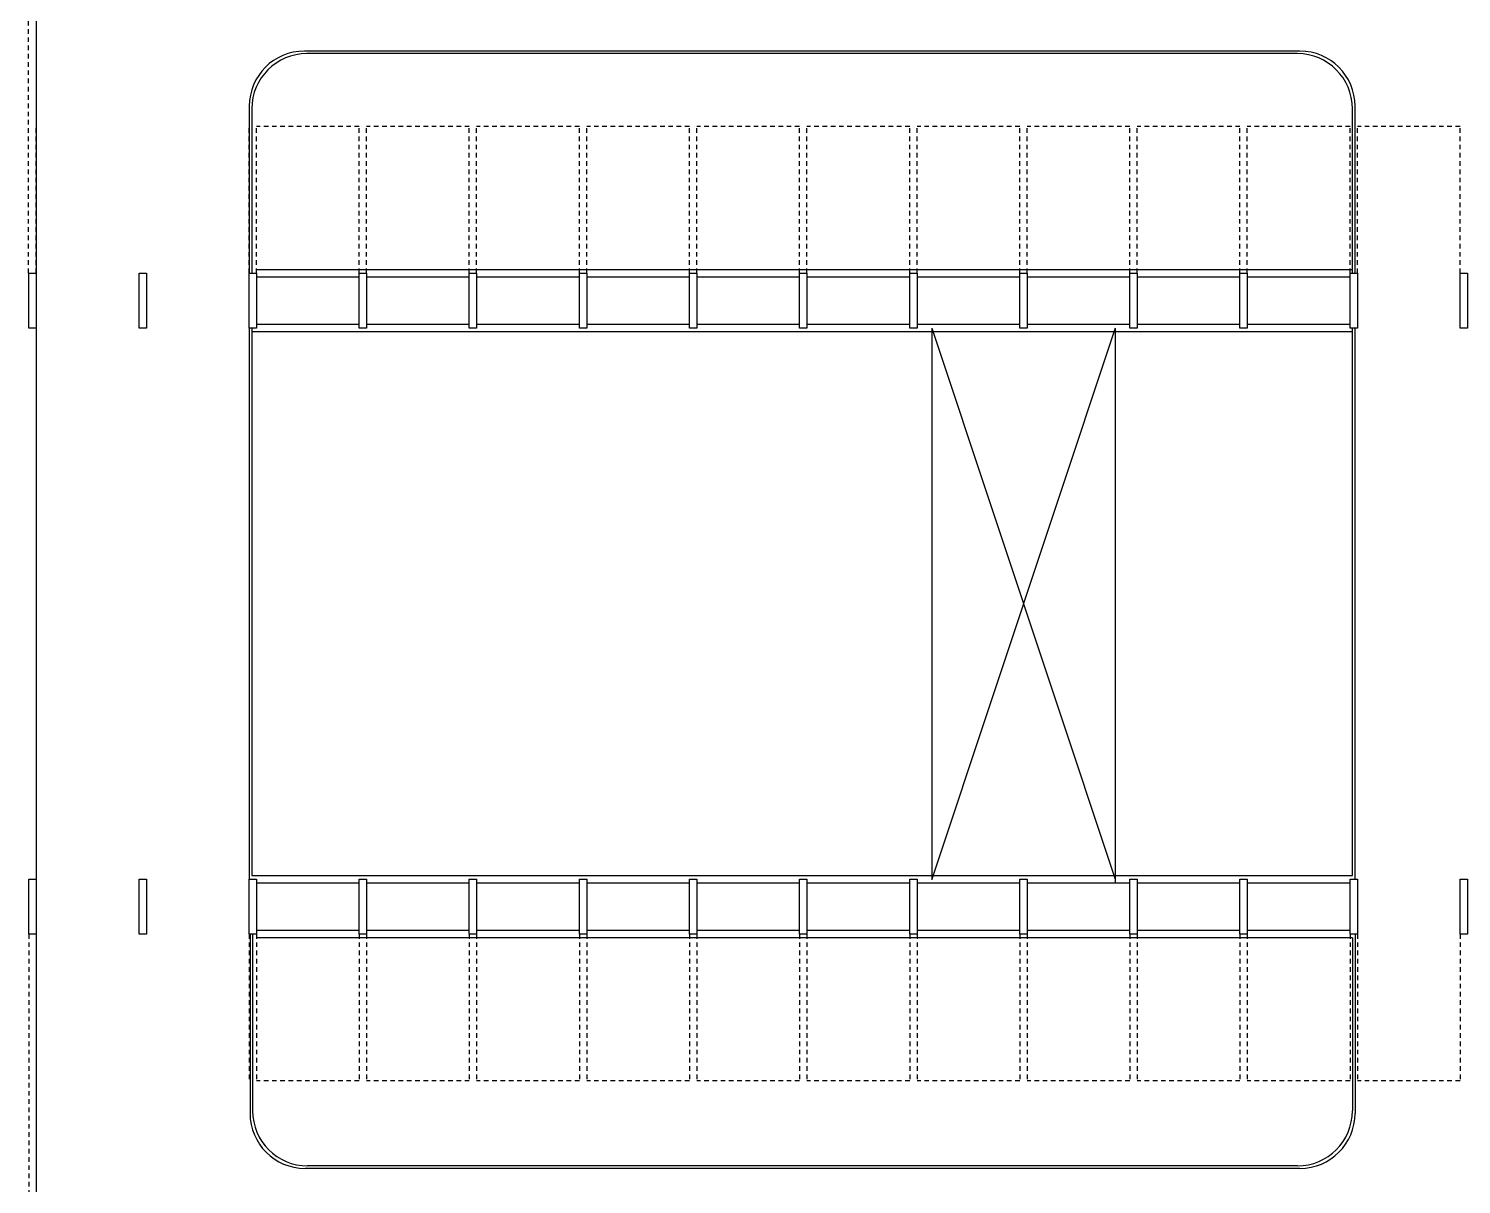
# Model space of a CAD drawing. Header units: millimetres. Extents: x 2860 to 3104, y 1039 to 1134.
# Drawn here: x 2867.1 to 2906.14, y 1073.36 to 1104.85 of the extents above; entities that cross this region are included whole.
import ezdxf

# ---------------------------------------------------------------- set-up
doc = ezdxf.new("R2010")
doc.units = ezdxf.units.MM
doc.linetypes.add('HIDDEN2', pattern=[0.1875, 0.125, -0.0625])
for name, color, linetype in [('ESTR', 3, 'Continuous'), ('PISO', 1, 'Continuous'), ('PROJ', 1, 'HIDDEN2')]:
    doc.layers.add(name, color=color, linetype=linetype)

msp = doc.modelspace()

# ---------------------------------------------------------------- linework, layer by layer
at = {"layer": 'ESTR'}
for points in [[(2867.308, 1098.188), (2867.308, 1096.688), (2867.108, 1096.688), (2867.108, 1098.188)], [(2870.308, 1098.188), (2870.308, 1096.688), (2870.108, 1096.688), (2870.108, 1098.188)], [(2873.308, 1098.188), (2873.308, 1096.688), (2873.108, 1096.688), (2873.108, 1098.188)], [(2876.308, 1098.188), (2876.308, 1096.688), (2876.108, 1096.688), (2876.108, 1098.188)], [(2879.308, 1098.188), (2879.308, 1096.688), (2879.108, 1096.688), (2879.108, 1098.188)], [(2882.308, 1098.188), (2882.308, 1096.688), (2882.108, 1096.688), (2882.108, 1098.188)], [(2885.308, 1098.188), (2885.308, 1096.688), (2885.108, 1096.688), (2885.108, 1098.188)], [(2888.308, 1098.188), (2888.308, 1096.688), (2888.108, 1096.688), (2888.108, 1098.188)], [(2891.308, 1098.188), (2891.308, 1096.688), (2891.108, 1096.688), (2891.108, 1098.188)], [(2894.308, 1098.188), (2894.308, 1096.688), (2894.108, 1096.688), (2894.108, 1098.188)], [(2897.308, 1098.188), (2897.308, 1096.688), (2897.108, 1096.688), (2897.108, 1098.188)], [(2900.308, 1098.188), (2900.308, 1096.688), (2900.108, 1096.688), (2900.108, 1098.188)], [(2903.308, 1098.188), (2903.308, 1096.688), (2903.108, 1096.688), (2903.108, 1098.188)], [(2906.308, 1098.188), (2906.308, 1096.688), (2906.108, 1096.688), (2906.108, 1098.188)], [(2867.308, 1081.678), (2867.308, 1080.178), (2867.108, 1080.178), (2867.108, 1081.678)], [(2870.308, 1081.678), (2870.308, 1080.178), (2870.108, 1080.178), (2870.108, 1081.678)], [(2873.308, 1081.678), (2873.308, 1080.178), (2873.108, 1080.178), (2873.108, 1081.678)], [(2876.308, 1081.678), (2876.308, 1080.178), (2876.108, 1080.178), (2876.108, 1081.678)], [(2879.308, 1081.678), (2879.308, 1080.178), (2879.108, 1080.178), (2879.108, 1081.678)], [(2882.308, 1081.678), (2882.308, 1080.178), (2882.108, 1080.178), (2882.108, 1081.678)], [(2885.308, 1081.678), (2885.308, 1080.178), (2885.108, 1080.178), (2885.108, 1081.678)], [(2888.308, 1081.678), (2888.308, 1080.178), (2888.108, 1080.178), (2888.108, 1081.678)], [(2891.308, 1081.678), (2891.308, 1080.178), (2891.108, 1080.178), (2891.108, 1081.678)], [(2894.308, 1081.678), (2894.308, 1080.178), (2894.108, 1080.178), (2894.108, 1081.678)], [(2897.308, 1081.678), (2897.308, 1080.178), (2897.108, 1080.178), (2897.108, 1081.678)], [(2900.308, 1081.678), (2900.308, 1080.178), (2900.108, 1080.178), (2900.108, 1081.678)], [(2903.308, 1081.678), (2903.308, 1080.178), (2903.108, 1080.178), (2903.108, 1081.678)], [(2906.308, 1081.678), (2906.308, 1080.178), (2906.108, 1080.178), (2906.108, 1081.678)]]:
    msp.add_lwpolyline(points, close=True, dxfattribs=at)
at = {"layer": 'PISO'}
for p, q in [((2867.308, 1123.18), (2867.308, 1047.737)), ((2901.743, 1104.239), (2874.613, 1104.239)), ((2901.673, 1104.169), (2874.683, 1104.169)), ((2873.113, 1102.739), (2873.113, 1098.188)), ((2873.183, 1102.669), (2873.183, 1098.188)), ((2903.173, 1098.188), (2903.173, 1102.669)), ((2903.243, 1098.188), (2903.243, 1102.739)), ((2873.108, 1096.688), (2873.108, 1081.678)), ((2873.178, 1096.688), (2873.178, 1081.778)), ((2891.708, 1096.688), (2896.708, 1081.678)), ((2896.708, 1096.688), (2891.708, 1081.678)), ((2891.708, 1096.688), (2891.708, 1081.655)), ((2896.708, 1096.688), (2896.708, 1081.577)), ((2903.173, 1081.778), (2903.173, 1096.688)), ((2903.243, 1081.678), (2903.243, 1096.688)), ((2873.133, 1080.178), (2873.133, 1075.295)), ((2873.203, 1080.178), (2873.203, 1075.365)), ((2903.173, 1080.078), (2903.173, 1075.365)), ((2903.243, 1080.178), (2903.243, 1075.295)), ((2901.743, 1073.795), (2874.633, 1073.795)), ((2901.673, 1073.865), (2874.703, 1073.865))]:
    msp.add_line(p, q, dxfattribs=at)
at = {"layer": 'PISO', "color": 1}
for p, q in [((2873.308, 1098.288), (2903.173, 1098.288)), ((2873.308, 1098.088), (2876.108, 1098.088)), ((2876.308, 1098.088), (2879.108, 1098.088)), ((2879.308, 1098.088), (2882.108, 1098.088)), ((2882.308, 1098.088), (2885.108, 1098.088)), ((2885.308, 1098.088), (2888.108, 1098.088)), ((2888.308, 1098.088), (2891.108, 1098.088)), ((2891.308, 1098.088), (2894.108, 1098.088)), ((2894.308, 1098.088), (2897.108, 1098.088)), ((2897.308, 1098.088), (2900.108, 1098.088)), ((2900.308, 1098.088), (2903.108, 1098.088)), ((2876.108, 1096.788), (2873.308, 1096.788)), ((2879.108, 1096.788), (2876.308, 1096.788)), ((2882.108, 1096.788), (2879.308, 1096.788)), ((2885.108, 1096.788), (2882.308, 1096.788)), ((2888.108, 1096.788), (2885.308, 1096.788)), ((2891.108, 1096.788), (2888.308, 1096.788)), ((2894.108, 1096.788), (2891.308, 1096.788)), ((2897.108, 1096.788), (2894.308, 1096.788)), ((2900.108, 1096.788), (2897.308, 1096.788)), ((2903.108, 1096.788), (2900.308, 1096.788)), ((2903.173, 1096.588), (2873.178, 1096.588)), ((2873.178, 1081.778), (2903.173, 1081.778)), ((2873.308, 1081.578), (2876.108, 1081.578)), ((2876.308, 1081.578), (2879.108, 1081.578)), ((2879.308, 1081.578), (2882.108, 1081.578)), ((2882.308, 1081.578), (2885.108, 1081.578)), ((2885.308, 1081.578), (2888.108, 1081.578)), ((2888.308, 1081.578), (2891.108, 1081.578)), ((2891.308, 1081.578), (2894.108, 1081.578)), ((2894.308, 1081.578), (2897.108, 1081.578)), ((2897.308, 1081.578), (2900.108, 1081.578)), ((2900.308, 1081.578), (2903.108, 1081.578)), ((2876.108, 1080.278), (2873.308, 1080.278)), ((2879.108, 1080.278), (2876.308, 1080.278)), ((2882.108, 1080.278), (2879.308, 1080.278)), ((2885.108, 1080.278), (2882.308, 1080.278)), ((2888.108, 1080.278), (2885.308, 1080.278)), ((2891.108, 1080.278), (2888.308, 1080.278)), ((2894.108, 1080.278), (2891.308, 1080.278)), ((2897.108, 1080.278), (2894.308, 1080.278)), ((2900.108, 1080.278), (2897.308, 1080.278)), ((2903.108, 1080.278), (2900.308, 1080.278)), ((2903.173, 1080.078), (2873.308, 1080.078))]:
    msp.add_line(p, q, dxfattribs=at)
at = {"layer": 'PISO'}
for centre, start, end in [((2874.613, 1102.739), 90, 180), ((2874.683, 1102.669), 90, 180), ((2901.673, 1102.669), 0, 90), ((2901.743, 1102.739), 0, 90), ((2874.633, 1075.295), 180, 270), ((2874.703, 1075.365), 180, 270), ((2901.673, 1075.365), 270, 0), ((2901.743, 1075.295), 270, 0)]:
    msp.add_arc(centre, 1.5, start, end, dxfattribs=at)
at = {"layer": 'PROJ'}
for p, q in [((2867.101, 1098.188), (2867.101, 1123.177)), ((2867.308, 1098.188), (2867.308, 1102.188)), ((2873.108, 1098.188), (2873.108, 1102.188)), ((2876.108, 1102.188), (2873.308, 1102.188)), ((2873.308, 1098.188), (2873.308, 1102.188)), ((2876.108, 1098.188), (2876.108, 1102.188)), ((2876.308, 1098.188), (2876.308, 1102.188)), ((2879.108, 1102.188), (2876.308, 1102.188)), ((2879.108, 1098.188), (2879.108, 1102.188)), ((2882.108, 1102.188), (2879.308, 1102.188)), ((2879.308, 1098.188), (2879.308, 1102.188)), ((2882.108, 1098.188), (2882.108, 1102.188)), ((2882.308, 1098.188), (2882.308, 1102.188)), ((2885.108, 1102.188), (2882.308, 1102.188)), ((2885.108, 1098.188), (2885.108, 1102.188)), ((2888.108, 1102.188), (2885.308, 1102.188)), ((2885.308, 1098.188), (2885.308, 1102.188)), ((2888.108, 1098.188), (2888.108, 1102.188)), ((2888.308, 1098.188), (2888.308, 1102.188)), ((2891.108, 1102.188), (2888.308, 1102.188)), ((2891.108, 1098.188), (2891.108, 1102.188)), ((2894.108, 1102.188), (2891.308, 1102.188)), ((2891.308, 1098.188), (2891.308, 1102.188)), ((2894.108, 1098.188), (2894.108, 1102.188)), ((2894.308, 1098.188), (2894.308, 1102.188)), ((2897.108, 1102.188), (2894.308, 1102.188)), ((2897.108, 1098.188), (2897.108, 1102.188)), ((2900.108, 1102.188), (2897.308, 1102.188)), ((2897.308, 1098.188), (2897.308, 1102.188)), ((2900.108, 1098.188), (2900.108, 1102.188)), ((2900.308, 1098.188), (2900.308, 1102.188)), ((2903.108, 1102.188), (2900.308, 1102.188)), ((2903.108, 1098.188), (2903.108, 1102.188)), ((2906.108, 1102.188), (2903.308, 1102.188)), ((2903.308, 1098.188), (2903.308, 1102.188)), ((2906.108, 1098.188), (2906.108, 1102.188)), ((2867.108, 1080.178), (2867.108, 1052.174)), ((2867.308, 1080.178), (2867.308, 1076.178)), ((2873.108, 1080.178), (2873.108, 1076.178)), ((2873.308, 1080.178), (2873.308, 1076.178)), ((2876.108, 1080.178), (2876.108, 1076.178)), ((2876.308, 1080.178), (2876.308, 1076.178)), ((2879.108, 1080.178), (2879.108, 1076.178)), ((2879.308, 1080.178), (2879.308, 1076.178)), ((2882.108, 1080.178), (2882.108, 1076.178)), ((2882.308, 1080.178), (2882.308, 1076.178)), ((2885.108, 1080.178), (2885.108, 1076.178)), ((2885.308, 1080.178), (2885.308, 1076.178)), ((2888.108, 1080.178), (2888.108, 1076.178)), ((2888.308, 1080.178), (2888.308, 1076.178)), ((2891.108, 1080.178), (2891.108, 1076.178)), ((2891.308, 1080.178), (2891.308, 1076.178)), ((2894.108, 1080.178), (2894.108, 1076.178)), ((2894.308, 1080.178), (2894.308, 1076.178)), ((2897.108, 1080.178), (2897.108, 1076.178)), ((2897.308, 1080.178), (2897.308, 1076.178)), ((2900.108, 1080.178), (2900.108, 1076.178)), ((2900.308, 1080.178), (2900.308, 1076.178)), ((2903.108, 1080.178), (2903.108, 1076.178)), ((2903.308, 1080.178), (2903.308, 1076.178)), ((2906.108, 1080.178), (2906.108, 1076.178)), ((2876.108, 1076.178), (2873.308, 1076.178)), ((2879.108, 1076.178), (2876.308, 1076.178)), ((2882.108, 1076.178), (2879.308, 1076.178)), ((2885.108, 1076.178), (2882.308, 1076.178)), ((2888.108, 1076.178), (2885.308, 1076.178)), ((2891.108, 1076.178), (2888.308, 1076.178)), ((2894.108, 1076.178), (2891.308, 1076.178)), ((2897.108, 1076.178), (2894.308, 1076.178)), ((2900.108, 1076.178), (2897.308, 1076.178)), ((2903.108, 1076.178), (2900.308, 1076.178)), ((2906.108, 1076.178), (2903.308, 1076.178))]:
    msp.add_line(p, q, dxfattribs=at)

doc.saveas('drawing.dxf')
